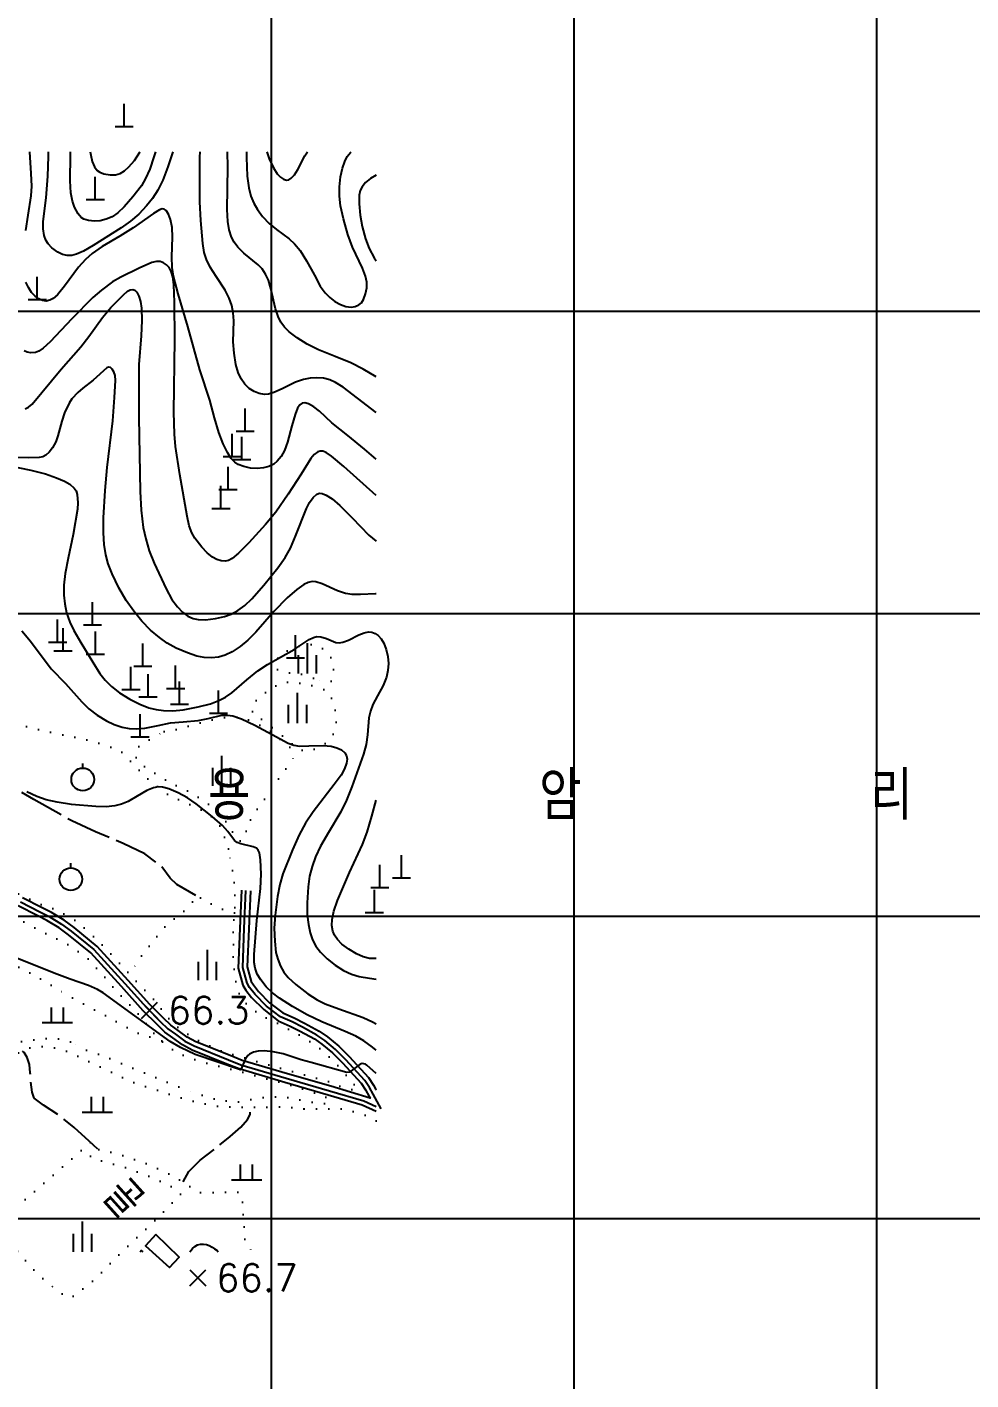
# Model space of a CAD drawing. Header units: millimetres. Extents: x -220040 to 227808, y -12027 to 459223.
# Drawn here: x 220419.4 to 220731.2, y 445146.6 to 445593.9 of the extents above; entities that cross this region are included whole.
import ezdxf
from ezdxf.enums import TextEntityAlignment as Align

# ---------------------------------------------------------------- set-up
doc = ezdxf.new("R2010")
doc.units = ezdxf.units.MM
doc.linetypes.add('15M2P5', pattern=[17.5, 15, -2.5])
doc.linetypes.add('AM4', pattern=[4, 0, -4])
for name, color, linetype in [('A0013110', 10, 'Continuous'), ('A0023210', 7, 'Continuous'), ('B0014112', 8, 'Continuous'), ('C0285311', 8, 'Continuous'), ('CV-GRID-LINE', 252, 'Continuous'), ('D0015112', 3, '15M2P5'), ('D0015211', 130, 'Continuous'), ('D0015212', 3, 'Continuous'), ('D0015213', 3, 'Continuous'), ('D0025111', 3, 'AM4'), ('F0017111', 90, 'Continuous'), ('F0017114', 210, 'Continuous'), ('F0027132', 8, 'Continuous'), ('F0027217', 8, 'Continuous'), ('H0049152', 7, 'Continuous'), ('H0049225', 7, 'Continuous')]:
    doc.layers.add(name, color=color, linetype=linetype)
doc.styles.add('NGSW', font='ROMANS.shx', dxfattribs={"bigfont": 'NGSW.shx'})

# ---------------------------------------------------------------- blocks, each defined once
blk = doc.blocks.new('D0015212')
at = {"layer": 'D0015212'}
for p, q in [((-0.077, -4.058), (-0.077, 5.942)), ((-3.077, -4.058), (-3.077, 1.942)), ((2.923, -4.058), (2.923, 1.942))]:
    blk.add_line(p, q, dxfattribs=at)
blk = doc.blocks.new('F0027217')
at = {"layer": 'F0027217'}
for p, q in [((-2.652, 2.652), (2.652, -2.652)), ((-2.652, -2.652), (2.652, 2.652))]:
    blk.add_line(p, q, dxfattribs=at)
blk = doc.blocks.new('D0015211')
at = {"layer": 'D0015211'}
for points in [[(-2, -2.5), (-2, 2.5)], [(2, -2.5), (2, 2.5)], [(-5, -2.5), (5, -2.5)]]:
    blk.add_lwpolyline(points, dxfattribs=at)
blk = doc.blocks.new('C0285311')
at = {"layer": 'C0285311'}
for p, q in [((-0.024, 0.014), (-0.024, 7.514)), ((-3.024, 0.014), (2.976, 0.014))]:
    blk.add_line(p, q, dxfattribs=at)
blk = doc.blocks.new('D0015213')
at = {"layer": 'D0015213'}
blk.add_line((0.108, 3.642), (0.108, 5.142), dxfattribs=at)
blk.add_circle((0.108, -0.108), 3.75, dxfattribs=at)

msp = doc.modelspace()

# ---------------------------------------------------------------- linework, layer by layer
at = {"layer": 'A0013110', "flags": 128}
for points in [[(220490.17, 445308.51), (220489.62, 445295.9), (220489.11, 445282.82), (220490.68, 445277.17), (220491.64, 445275.54), (220493.56, 445273.06), (220497.54, 445269.07), (220502.36, 445265.38), (220506.31, 445263.64), (220509.63, 445261.95), (220514.28, 445259.39), (220516.81, 445257.66), (220520.29, 445254.74), (220523.62, 445251.45), (220529.77, 445244.72), (220531.23, 445242.52), (220532.44, 445240.35), (220532.74, 445239.78), (220519.7, 445243.7), (220505.36, 445247.83), (220490.45, 445252.27), (220486.44, 445253.84), (220475.18, 445258.4), (220472.3, 445259.95), (220469.24, 445262.15), (220466.83, 445263.88), (220464.43, 445266.22), (220459.93, 445270.77), (220452.8, 445278.73), (220442.48, 445289.98), (220434.88, 445296.23), (220431.58, 445298.59), (220427.4, 445301.12), (220424.31, 445302.72), (220417.82, 445306.05)], [(220493.16, 445308.38), (220492.61, 445295.78), (220492.13, 445283.17), (220493.46, 445278.35), (220494.13, 445277.23), (220495.82, 445275.05), (220499.52, 445271.33), (220503.9, 445267.98), (220507.6, 445266.35), (220511.03, 445264.6), (220515.85, 445261.95), (220518.63, 445260.05), (220522.32, 445256.96), (220525.79, 445253.53), (220532.14, 445246.57), (220533.8, 445244.09), (220534.6, 445242.65), (220534.66, 445242.55)], [(220534.66, 445235.39), (220530.08, 445237.45), (220518.85, 445240.82), (220504.51, 445244.95), (220489.48, 445249.43), (220485.33, 445251.05), (220473.9, 445255.68), (220470.7, 445257.39), (220467.48, 445259.71), (220464.9, 445261.58), (220462.32, 445264.09), (220457.75, 445268.71), (220450.58, 445276.72), (220440.42, 445287.8), (220433.05, 445293.84), (220429.93, 445296.08), (220425.93, 445298.51), (220422.93, 445300.06), (220416.48, 445303.37)]]:
    msp.add_lwpolyline(points, dxfattribs=at)
at = {"layer": 'A0023210', "flags": 128}
for points in [[(220536.33, 445236.29), (220533.76, 445241.06), (220532.52, 445243.31), (220530.95, 445245.64), (220524.71, 445252.49), (220521.3, 445255.85), (220517.72, 445258.85), (220515.07, 445260.67), (220510.33, 445263.28), (220506.96, 445264.99), (220503.13, 445266.68), (220498.53, 445270.2), (220494.69, 445274.06), (220492.89, 445276.38), (220492.07, 445277.76), (220490.62, 445283), (220491.11, 445295.84), (220491.66, 445308.45)], [(220417.15, 445304.71), (220423.62, 445301.39), (220426.66, 445299.82), (220430.75, 445297.33), (220433.96, 445295.04), (220441.45, 445288.89), (220451.69, 445277.72), (220458.84, 445269.74), (220463.38, 445265.16), (220465.86, 445262.73), (220468.36, 445260.93), (220471.5, 445258.67), (220474.54, 445257.04), (220485.88, 445252.44), (220489.96, 445250.84), (220504.93, 445246.39), (220519.27, 445242.26), (220530.6, 445238.86), (220534.66, 445237.04)]]:
    msp.add_lwpolyline(points, dxfattribs=at)
at = {"layer": 'B0014112'}
msp.add_lwpolyline([(220461.9, 445194.76), (220458.48, 445190.91), (220466.43, 445183.83), (220469.57, 445187.25)], close=True, dxfattribs=at)
msp.add_lwpolyline([(220456.75, 445189), (220457.02, 445189.41), (220457.67, 445189)], dxfattribs=at)
at = {"layer": 'CV-GRID-LINE'}
for p, q in [((220500, 452500), (220500, 441000)), ((220600, 452500), (220600, 441000)), ((220700, 452500), (220700, 441000)), ((216200, 445500), (223800, 445500)), ((216200, 445400), (223800, 445400)), ((216200, 445300), (223800, 445300)), ((216200, 445200), (223800, 445200))]:
    msp.add_line(p, q, dxfattribs=at)
at = {"layer": 'D0015112', "flags": 128}
for points in [[(220475.17, 445306.78), (220468.85, 445310.39), (220466.69, 445312.53), (220463.72, 445316.43), (220458.23, 445320.52), (220451.08, 445324.01), (220441.98, 445327.83), (220434.11, 445331.47), (220421.57, 445338.58), (220413.17, 445343.6), (220404.12, 445348.36), (220395.56, 445353.15), (220388.08, 445357.33), (220382.73, 445362.3), (220379.12, 445365.51), (220375.42, 445369.24), (220373.94, 445371.83), (220372.05, 445374.46)], [(220442.79, 445222.9), (220439.9, 445225.55), (220434.88, 445230.08), (220429.72, 445234.28), (220424.76, 445237.43), (220421.7, 445239.81), (220421.05, 445241.77), (220420.52, 445245.81), (220420.43, 445248.2), (220420.18, 445250.94), (220419.41, 445253.28), (220418.38, 445254.9), (220417.85, 445255.36)], [(220470.89, 445212.11), (220472.8, 445215.52), (220476.61, 445219.33), (220481.15, 445222.82), (220486.5, 445227.07), (220489.98, 445230.2), (220492.18, 445232.71), (220493.08, 445234.38), (220493.18, 445235.92), (220493.09, 445236.8)]]:
    msp.add_lwpolyline(points, dxfattribs=at)
at = {"layer": 'D0025111', "flags": 128}
for points in [[(220513.96, 445378.67), (220511.1, 445379.79), (220507.86, 445380.34), (220505.34, 445380.5), (220503.32, 445380.88), (220501.93, 445381.56), (220501.52, 445383.82), (220502.48, 445385.95), (220504.8, 445387.52), (220508.94, 445389.2), (220510.96, 445389.74), (220513.65, 445389.84), (220516.12, 445389.12), (220518.06, 445387.62), (220519.84, 445385.24), (220520.59, 445382.33), (220520.66, 445378.97), (220519.49, 445377.21), (220517.61, 445377.49)], [(220433.71, 445258.4), (220431.01, 445259.34), (220426.99, 445259.57), (220422.58, 445259.29), (220417.86, 445258.51), (220413, 445258.27), (220410.04, 445258.7), (220407.27, 445260.63), (220406, 445263.33), (220405.65, 445265.95), (220405.2, 445269.04), (220403.05, 445271.2), (220399.64, 445271.73), (220395.96, 445271.15), (220393.51, 445269.54), (220389.82, 445265.23), (220386.17, 445259.73), (220384.47, 445255.7), (220384, 445251.24), (220386.05, 445246.97), (220389.09, 445241.97), (220391.93, 445237.46), (220392.68, 445235.54), (220391.57, 445232.05), (220390.33, 445229.17), (220388.13, 445224.97), (220386.68, 445222.7), (220384.44, 445223.46), (220380.12, 445226.52), (220374.13, 445229.1), (220359.04, 445234.62), (220340.36, 445242.32), (220336.27, 445244.15), (220331.2, 445246.28), (220325.2, 445249.22), (220320.6, 445251.55), (220315.44, 445254.97), (220311.32, 445258.84), (220307.54, 445263.93), (220305.28, 445269.28), (220304.83, 445274.7), (220305.13, 445280.81), (220305.54, 445288.65), (220306.64, 445292.96), (220307.8, 445298.37), (220309.48, 445303.64), (220310.91, 445309.74), (220311.34, 445315.67), (220311.45, 445322.96), (220311.57, 445329.56), (220311.38, 445335.64), (220309.97, 445341.22), (220307.02, 445346.73), (220303.39, 445351.63), (220300.39, 445356.26), (220300.22, 445360.06), (220301.92, 445366.86), (220304.31, 445372.59), (220306.95, 445375.9), (220310.5, 445377.12), (220316.74, 445378.42), (220326.49, 445379.63), (220332.31, 445379.69), (220338.36, 445378.95), (220344.1, 445377.07), (220350.54, 445373.59), (220355.98, 445369.26), (220361.01, 445364.14), (220365.03, 445358.17), (220369.79, 445351.91), (220376.54, 445338.26), (220380.87, 445330.9), (220386.17, 445324.11), (220392.38, 445317.43), (220398.39, 445311.69), (220404.82, 445306.83), (220409.63, 445303.32), (220417.04, 445298.72), (220425.16, 445294.38), (220432.64, 445290.78), (220439.21, 445286.14), (220444.29, 445280.64), (220448.94, 445275.2), (220454.04, 445269.78), (220457.41, 445266.23), (220461.22, 445261.3), (220465.04, 445257.51), (220468.83, 445254.81), (220473.5, 445253.01), (220479.53, 445251.07), (220485.96, 445249.55), (220491.44, 445248.2), (220497.12, 445246.52), (220504.66, 445244.62), (220511.03, 445242.63), (220516.19, 445241.02), (220519.15, 445239.56), (220519.39, 445238.45), (220518.07, 445238.07), (220515.64, 445238.09), (220505.91, 445239.96), (220500.5, 445240.29), (220495.52, 445239.81), (220489.53, 445238.58), (220486.05, 445238.72), (220480.7, 445239.65), (220473.23, 445241.97), (220443.4, 445254.23), (220439.69, 445255.28)], [(220500.11, 445362.58), (220493.8, 445367.37), (220493.9, 445370.16), (220499.84, 445375.47), (220504.58, 445377.36), (220509.27, 445376.97), (220512.65, 445376.56), (220517.82, 445374.75), (220519.63, 445373.17), (220521.71, 445366.11), (220521.03, 445360.74), (220518.2, 445357.29), (220516.19, 445356.07), (220514.85, 445355.3), (220511.89, 445354.48), (220509.19, 445355.1)], [(220485.9, 445322.22), (220484.84, 445325.24), (220483.53, 445329.11), (220483.39, 445329.45), (220480.59, 445332.8), (220475.47, 445335.9), (220469.48, 445338.51), (220465.41, 445340.49), (220459.76, 445344.95), (220455.98, 445348.6), (220451.21, 445353.89), (220447.35, 445355.77), (220440.77, 445357.87), (220431.59, 445359.86), (220423.59, 445361.51), (220415.11, 445363.72), (220409.04, 445365.44), (220400.9, 445369.5), (220395.02, 445373.17), (220388.67, 445374.86), (220383.93, 445374.81), (220376.05, 445374.73), (220369.65, 445374.3), (220365.19, 445372.7), (220363.58, 445370.99), (220364.1, 445369.28), (220365.42, 445367.92), (220368.09, 445365.48), (220371.34, 445362.4), (220374.11, 445358.63), (220376.81, 445353.56), (220379.75, 445347.96), (220383.84, 445341.47), (220392.26, 445329.54), (220396.05, 445324.11), (220399.56, 445319.87), (220408.42, 445311.42), (220410.97, 445309.98), (220423.89, 445303.9), (220429.18, 445301.96), (220434.52, 445299.13), (220438.53, 445295.86), (220443.09, 445291.62), (220446.42, 445288.16), (220452.54, 445281.6), (220456.37, 445277.41), (220461.49, 445272.13), (220465.59, 445266.7), (220469.47, 445262.94), (220474.29, 445259.69), (220479.67, 445257.13), (220484.35, 445255.07), (220509.67, 445247.85), (220514.75, 445246.46), (220518.79, 445245.35), (220522.32, 445243.84), (220525.22, 445242.85), (220527.43, 445242.61), (220528.71, 445242.73), (220527.93, 445243.72), (220526.16, 445245.94), (220524.12, 445248.08), (220521.59, 445251.1), (220518.48, 445254.24), (220514.88, 445257.21), (220510.77, 445259.93), (220506.1, 445262.43), (220500.98, 445265.11), (220497.1, 445267.04), (220492.77, 445269.89), (220489.95, 445273.15), (220488.52, 445277.02), (220487.95, 445281.1), (220487.49, 445286.01), (220487.53, 445290.17), (220487.5, 445296.53), (220487.77, 445300.19), (220488.06, 445303.73), (220488.06, 445308.14), (220487.88, 445310.41), (220487.76, 445312.7)], [(220464.62, 445361), (220467.59, 445361.36), (220472.11, 445362.59), (220475.96, 445363.77), (220482.01, 445365.24), (220486.5, 445365.88), (220490.75, 445365.69), (220494.29, 445364.11), (220499.13, 445361.63), (220503.51, 445358.14), (220506.72, 445355.36), (220507.21, 445352.01), (220500.83, 445343.05), (220495.34, 445335.24), (220492.86, 445331.28), (220491.42, 445327.13), (220490.13, 445324.73), (220488.78, 445325.08), (220487.45, 445327.48), (220485.89, 445330.16), (220482.99, 445333.9), (220478.31, 445337.88), (220472.63, 445341.26), (220466.72, 445344.04), (220461.96, 445346.94), (220457.15, 445350.12), (220455.44, 445352.17), (220455.29, 445355.19), (220456.95, 445356.71), (220457.89, 445357.34)]]:
    msp.add_lwpolyline(points, close=True, dxfattribs=at)
for points in [[(220463.85, 445258.69), (220460.94, 445259.74), (220456.99, 445260.92), (220454.04, 445262.26), (220448.63, 445265.3), (220438.29, 445270.75), (220430.76, 445274.95), (220425, 445278.6), (220415.1, 445283.99), (220409.13, 445286.84), (220400.89, 445290.09), (220392.98, 445292.98), (220385.7, 445295.9), (220381.45, 445297.68), (220376.31, 445300.46), (220371.91, 445303.67), (220368.04, 445307.97), (220364.51, 445313.43), (220359.8, 445319.68), (220354.75, 445327.2), (220349.74, 445334.71), (220345.26, 445340.67), (220341.18, 445345.5), (220337.3, 445348.64), (220333.98, 445351.06), (220331.12, 445352.35), (220327.69, 445352.6), (220323.42, 445352.46), (220318.87, 445351.64), (220315.22, 445350.39), (220310.85, 445348.74), (220306.73, 445347.11)], [(220487.85, 445301.11), (220486.42, 445301.4), (220482.46, 445302.82), (220475.17, 445306.78), (220474.25, 445304.97), (220471.3, 445301.75), (220465.26, 445296.84), (220460.86, 445291.61), (220457.66, 445287.47), (220453.27, 445280.81)], [(220534.66, 445232.27), (220530.91, 445234.24), (220524.28, 445236.32), (220518.84, 445236.29), (220513.4, 445236.24), (220510.14, 445236.22), (220507.43, 445236.58), (220505.65, 445236.9), (220500.14, 445236.86), (220497.89, 445236.84), (220494.58, 445236.81), (220489.53, 445236.76), (220483.08, 445237), (220475.44, 445238.41), (220468.35, 445240.51), (220460.14, 445243.13), (220453.78, 445245.28), (220446.13, 445248.91), (220438.45, 445252.6), (220431.36, 445255.8), (220425.86, 445256.9), (220422.08, 445256.88), (220419.89, 445256.3), (220416.62, 445254.8), (220412.81, 445254.91), (220408.95, 445256.4), (220405.37, 445258.7), (220403.35, 445260.23), (220402.3, 445262.48), (220402.45, 445264.78), (220402.78, 445266.96), (220401.76, 445268.8), (220398.75, 445268.97), (220395.39, 445267.66), (220392.04, 445264.53), (220389.63, 445259.92), (220387.41, 445253.49), (220387.43, 445250.25), (220388.88, 445246.59), (220391.73, 445242.62), (220394.41, 445238.89), (220395.22, 445236.31), (220394.54, 445231.91), (220392.78, 445227.67), (220391.6, 445223.98), (220391.34, 445220.24), (220393.27, 445215.83), (220396.88, 445210.82), (220404.9, 445201.13), (220409.46, 445196.13), (220415.55, 445189.91), (220420.61, 445183.99), (220425.85, 445178.94), (220427.68, 445177.56), (220432.34, 445173.99), (220433.45, 445173.87), (220434.95, 445174.41), (220440.99, 445179.24), (220451.29, 445189.64), (220460.85, 445198.67), (220470.15, 445207.96), (220469.76, 445208.87), (220468.76, 445209.69), (220460.41, 445213.76), (220450.98, 445217.16), (220441.22, 445219.88), (220440.6, 445220.32), (220440.12, 445220.86), (220441.98, 445222.86), (220442.39, 445222.96), (220444.95, 445222.56), (220451.54, 445220.68), (220460.38, 445217.59), (220467.12, 445214.26), (220472.56, 445211.16), (220473.56, 445210.15), (220475.67, 445208.84), (220476.57, 445208.64), (220478.92, 445208.59), (220487.82, 445208.8), (220489.22, 445208.71), (220490.15, 445208.24), (220490.41, 445207.47), (220491.37, 445192.57), (220491.74, 445191.28), (220492.21, 445190.35), (220494.34, 445189)], [(220440.31, 445225.17), (220408.48, 445197.21)]]:
    msp.add_lwpolyline(points, dxfattribs=at)
at = {"layer": 'F0017111', "flags": 128}
for points, elevation in [([(220467.52, 445552.72), (220465.9, 445547.69), (220464.23, 445543.34), (220462.56, 445539.98), (220460.83, 445537.28), (220458.86, 445534.76), (220456.29, 445532.08), (220453.55, 445529.74), (220450.49, 445527.59), (220441.16, 445521.67), (220437.99, 445519.78), (220435.75, 445518.79), (220434.12, 445518.37), (220432.63, 445518.35), (220431.1, 445518.7), (220429.49, 445519.48), (220427.58, 445520.89), (220426.3, 445522.23), (220425.55, 445523.45), (220425.03, 445524.95), (220424.67, 445527.21), (220424.67, 445529.58), (220425.66, 445537.44), (220426.25, 445544.65), (220426.44, 445551.14), (220426.44, 445552.72)], 105), ([(220461.75, 445552.72), (220461.22, 445551.01), (220459.9, 445546.93), (220458.55, 445543.85), (220457.13, 445541.47), (220454.29, 445537.77), (220451.49, 445534.46), (220449.33, 445532.48), (220447.43, 445531.21), (220445.51, 445530.35), (220443.57, 445529.87), (220441.61, 445529.73), (220439.69, 445529.91), (220438.11, 445530.38), (220437.19, 445531), (220436.2, 445532.22), (220435.07, 445534.34), (220434.35, 445536.4), (220433.88, 445539.1), (220433.66, 445543.05), (220433.73, 445551.59), (220433.74, 445552.72)], 110), ([(220440.24, 445552.72), (220440.39, 445551.59), (220440.92, 445549.49), (220441.68, 445547.76), (220442.56, 445546.54), (220443.38, 445545.93), (220444.75, 445545.4), (220446.84, 445545.01), (220448.55, 445545.07), (220450.11, 445545.51), (220451.56, 445546.35), (220453.02, 445547.66), (220454.83, 445549.79), (220456.67, 445552.51), (220456.78, 445552.72)], 115), ([(220534.66, 445466.53), (220528.53, 445471.26), (220523.8, 445474.84), (220521.28, 445476.45), (220519.41, 445477.28), (220517.35, 445477.79), (220515.14, 445477.99), (220512.88, 445477.85), (220510.65, 445477.41), (220508.03, 445476.48), (220503.68, 445474.35), (220500.91, 445473.09), (220499.14, 445472.58), (220497.78, 445472.49), (220496.05, 445472.78), (220494.35, 445473.45), (220492.79, 445474.45), (220491.37, 445475.84), (220490.12, 445477.65), (220489.15, 445479.72), (220488.38, 445482.36), (220487.77, 445486.06), (220487.51, 445489.9), (220487.64, 445496.76), (220487.48, 445499.47), (220486.98, 445501.83), (220486.14, 445504.24), (220484.77, 445506.94), (220481.83, 445511.41), (220479.82, 445514.58), (220478.62, 445517.1), (220477.91, 445519.4), (220477.39, 445522.41), (220476.73, 445529.92), (220476.43, 445536.16), (220476.48, 445550.86), (220476.56, 445552.72)], 105), ([(220534.66, 445478.28), (220530.43, 445480.81), (220526.32, 445482.87), (220521.17, 445484.99), (220515.64, 445487.22), (220511.89, 445489.12), (220508.65, 445491.15), (220505.99, 445493.2), (220504.41, 445494.75), (220503.2, 445496.39), (220502.31, 445498.22), (220501.5, 445500.78), (220499.96, 445507.43), (220499.1, 445510.19), (220498.15, 445512.25), (220497.01, 445513.97), (220495.71, 445515.35), (220491, 445519.21), (220489.05, 445521.12), (220487.79, 445522.75), (220486.9, 445524.49), (220486.16, 445526.86), (220485.7, 445529.58), (220485.47, 445533.58), (220485.66, 445547.6), (220485.62, 445552.72)], 110), ([(220491.84, 445552.72), (220491.85, 445550.82), (220492.14, 445544.57), (220492.62, 445540.73), (220493.35, 445537.98), (220494.3, 445535.68), (220495.5, 445533.56), (220497.17, 445531.32), (220499.37, 445529.01), (220501.81, 445527.02), (220505.99, 445523.94), (220507.75, 445522.28), (220509.58, 445520), (220511.73, 445516.64), (220514.29, 445511.93), (220516.26, 445508.27), (220517.85, 445506.06), (220519.39, 445504.47), (220521.09, 445503.18), (220522.92, 445502.2), (220524.74, 445501.57), (220526.4, 445501.36), (220527.82, 445501.54), (220528.98, 445502.03), (220529.88, 445502.78), (220530.57, 445503.85), (220531.23, 445505.73), (220531.58, 445507.67), (220531.57, 445509.61), (220531.14, 445511.59), (220530.15, 445514.17), (220526.93, 445521.11), (220525.36, 445525.32), (220523.87, 445530.5), (220522.93, 445534.8), (220522.58, 445537.97), (220522.6, 445541.14), (220522.95, 445544.39), (220523.55, 445547.23), (220524.33, 445549.49), (220525.16, 445551.12), (220526.21, 445552.49), (220526.48, 445552.72)], 115), ([(220498.57, 445552.72), (220499.4, 445550.36), (220500.78, 445547.34), (220502.02, 445545.37), (220503.06, 445544.26), (220504.09, 445543.59), (220505.07, 445543.33), (220505.82, 445543.44), (220506.64, 445543.93), (220507.77, 445545.1), (220508.84, 445546.78), (220511.12, 445551.35), (220511.97, 445552.72)], 120), ([(220534.66, 445544.93), (220532.82, 445543.82), (220531.22, 445542.48), (220530.04, 445541.04), (220529.46, 445539.89), (220529.14, 445538.35), (220529.11, 445535.47), (220529.44, 445531.69), (220530.1, 445527.99), (220531.19, 445523.9), (220532.41, 445520.75), (220534.07, 445517.59), (220534.66, 445516.68)], 110), ([(220534.66, 445439.01), (220524.04, 445448.6), (220519.93, 445452.04), (220518.16, 445453.25), (220517.06, 445453.69), (220516.17, 445453.75), (220515.43, 445453.5), (220514.19, 445452.56), (220513.09, 445451.32), (220509.94, 445446.08), (220505.63, 445439.5), (220501.55, 445433.53), (220498.16, 445429.47), (220492.63, 445423.41), (220489.18, 445420.02), (220487.12, 445418.25), (220485.95, 445417.59), (220484.77, 445417.32), (220483.53, 445417.39), (220482.04, 445417.86), (220480.64, 445418.66), (220478.83, 445420.12), (220477.07, 445422.01), (220474.79, 445424.97), (220473.79, 445426.72), (220472.94, 445429.03), (220472.22, 445432.22), (220469.85, 445445.96), (220468.42, 445455.27), (220468.04, 445459.36), (220467.9, 445466.6), (220468.18, 445490.62), (220468.09, 445503), (220467.86, 445508.68), (220467.51, 445511.3), (220466.99, 445513.09), (220466.3, 445514.37), (220465.46, 445515.33), (220464.42, 445516.01), (220463.36, 445516.37), (220462.08, 445516.42), (220460.58, 445516.1), (220456.37, 445514.23), (220450.3, 445511.27), (220447.63, 445509.64), (220444, 445506.96), (220441.1, 445504.48), (220434.17, 445497.5), (220426.99, 445489.87), (220424.68, 445487.77), (220423.22, 445486.73), (220422.18, 445486.36), (220420.62, 445486.26), (220419.39, 445486.41), (220418.36, 445486.86)], 95), ([(220418.75, 445467.68), (220419.82, 445468.21), (220421.05, 445469.27), (220424.24, 445473.09), (220430.66, 445480.82), (220437.11, 445488.18), (220439.74, 445491.62), (220444.31, 445497.88), (220447.08, 445501.15), (220451.18, 445505.43), (220452.55, 445506.63), (220453.44, 445507.05), (220454.29, 445507.13), (220454.92, 445506.9), (220455.6, 445506.22), (220456.26, 445504.99), (220456.83, 445503.14), (220457.15, 445501.03), (220457.29, 445496.95), (220457.11, 445491.79), (220456.29, 445482.31), (220456.34, 445464.78), (220456.7, 445440.37), (220457.09, 445434.18), (220457.78, 445428.49), (220458.57, 445424.68), (220459.76, 445420.72), (220461.38, 445416.65), (220465.29, 445408.23), (220467.25, 445404.66), (220469.02, 445402.23), (220470.71, 445400.51), (220472.52, 445399.19), (220474.24, 445398.38), (220475.95, 445398.01), (220478.34, 445397.96), (220481.62, 445398.33), (220484.55, 445398.99), (220486.84, 445399.83), (220488.97, 445400.97), (220491.31, 445402.67), (220493.67, 445404.91), (220497.6, 445409.41), (220502.22, 445415.11), (220504.61, 445418.5), (220506.39, 445421.65), (220508.11, 445425.56), (220511.72, 445434.77), (220512.72, 445436.76), (220513.93, 445438.4), (220515.16, 445439.48), (220516.01, 445439.82), (220516.87, 445439.74), (220518.21, 445439.2), (220520.21, 445437.93), (220522.74, 445435.77), (220526.76, 445431.65), (220532.29, 445425.93), (220534.66, 445423.9)], 90), ([(220534.66, 445406.52), (220534.45, 445406.54), (220529.48, 445406.27), (220526.75, 445406.31), (220524.56, 445406.67), (220521.93, 445407.55), (220516.87, 445409.83), (220514.77, 445410.47), (220513.53, 445410.57), (220512.26, 445410.31), (220510.83, 445409.63), (220508.45, 445407.97), (220505.32, 445405.17), (220500.88, 445400.7), (220494.92, 445393.91), (220492.31, 445391.22), (220489.72, 445389.08), (220487.12, 445387.37), (220484.87, 445386.27), (220482.63, 445385.59), (220480.28, 445385.32), (220477.85, 445385.46), (220475.5, 445385.95), (220472.42, 445386.99), (220468.64, 445388.61), (220465.66, 445390.24), (220463.07, 445392.07), (220460.19, 445394.56), (220457.33, 445397.5), (220454.61, 445400.78), (220452.16, 445404.32), (220449.72, 445408.55), (220447.49, 445413.11), (220446.17, 445416.5), (220445.34, 445419.45), (220444.79, 445422.83), (220444.57, 445426.7), (220444.64, 445431.61), (220445.19, 445440.72), (220445.88, 445448.3), (220447.7, 445463.7), (220448.31, 445471.41), (220448.56, 445477.06), (220448.45, 445478.68), (220448.09, 445479.91), (220447.52, 445480.82), (220446.91, 445481.34), (220446.31, 445481.49), (220445.75, 445481.2), (220441.18, 445477.16), (220437.78, 445474.57), (220436.13, 445473.14), (220434.2, 445470.95), (220433.32, 445469.57), (220431.79, 445466.32), (220430.81, 445463.61), (220429.57, 445458.8), (220428.88, 445456.77), (220427.82, 445454.84), (220426.66, 445453.33), (220425.54, 445452.33), (220424.55, 445451.8), (220423.32, 445451.57), (220419.76, 445451.45), (220416.13, 445451.61)], 85), ([(220412.61, 445449.11), (220420.61, 445447.47), (220425.41, 445446.19), (220429.14, 445444.91), (220431.77, 445443.76), (220433.45, 445442.74), (220434.91, 445441.42), (220435.61, 445440.55), (220435.92, 445439.41), (220436.13, 445436.62), (220436.01, 445434.55), (220434.57, 445426.12), (220432.93, 445418.35), (220431.97, 445413.27), (220431.55, 445409.4), (220431.51, 445406.08), (220431.81, 445403.2), (220432.45, 445400.21), (220433.45, 445397.2), (220434.77, 445394.4), (220437.12, 445390.47), (220441.06, 445383.93), (220443.39, 445380.24), (220445.19, 445377.94), (220447.23, 445375.9), (220449.87, 445373.85), (220453.33, 445371.71), (220456.68, 445370), (220459.6, 445368.87), (220462.01, 445368.25), (220464.45, 445367.93), (220467.49, 445367.9), (220470.95, 445368.23), (220475.87, 445369.16), (220479.94, 445370.2), (220482.78, 445371.23), (220484.96, 445372.37), (220487.02, 445373.8), (220491.99, 445378.12), (220495.59, 445381.06), (220498.76, 445383.2), (220503.1, 445385.64), (220507.65, 445388.17), (220512.56, 445391.41), (220513.99, 445392.13), (220515.15, 445392.41), (220516.46, 445392.35), (220518.35, 445391.79), (220521.42, 445390.46), (220522.44, 445390.33), (220523.73, 445390.53), (220525.62, 445391.21), (220528.99, 445392.99), (220530.69, 445393.66), (220532.22, 445393.92), (220533.31, 445393.83), (220534.35, 445393.44), (220535.38, 445392.71), (220536.36, 445391.64), (220537.22, 445390.26), (220538.05, 445388.18), (220538.56, 445385.85), (220538.75, 445383.48), (220538.61, 445381.23), (220538.12, 445379), (220537.06, 445376.25), (220535.17, 445372.78), (220533.62, 445369.9), (220532.82, 445367.77), (220532.33, 445365.48), (220531.83, 445359.88), (220531.38, 445356.73), (220530.54, 445353.54), (220526.65, 445342.7), (220524.91, 445338.26), (220523.05, 445334.47), (220518.96, 445327.62), (220516.32, 445323.05), (220514.68, 445319.6), (220513.54, 445316.42), (220512.71, 445313.13), (220512.21, 445309.65), (220511.9, 445304.42), (220511.95, 445300.45), (220512.31, 445297.18), (220512.92, 445294.4), (220513.7, 445292.18), (220514.82, 445290.06), (220516.36, 445288.03), (220518.54, 445285.85), (220521.16, 445283.79), (220523.92, 445282.05), (220526.6, 445280.82), (220529.05, 445280.06), (220532.53, 445279.46), (220534.66, 445279.15)], 80), ([(220534.66, 445255.7), (220533.48, 445256.69), (220530.61, 445258.76), (220528.04, 445260.26), (220524.43, 445261.85), (220516.73, 445265.01), (220511.91, 445267.32), (220507.04, 445270.07), (220502.74, 445272.82), (220500.48, 445274.56), (220498.38, 445276.61), (220496.56, 445278.86), (220495.4, 445280.81), (220494.69, 445282.75), (220494.38, 445284.62), (220494.41, 445287.31), (220495.25, 445298.58), (220496.47, 445309.16), (220496.67, 445313.86), (220496.52, 445318.57), (220496.18, 445320.86), (220495.76, 445321.83), (220495.15, 445322.42), (220494.12, 445322.86), (220490, 445323.83), (220488.78, 445324.33), (220487.93, 445325), (220485.72, 445327.9), (220483.93, 445329.9), (220480.48, 445332.95), (220475.28, 445337.08), (220472.37, 445339.06), (220469.29, 445340.71), (220466.16, 445342.01), (220464.12, 445342.58), (220462.72, 445342.68), (220461.09, 445342.38), (220458.95, 445341.5), (220455.71, 445339.6), (220452.75, 445337.89), (220450.59, 445336.98), (220448.32, 445336.4), (220445.48, 445336.11), (220442.1, 445336.18), (220434.08, 445336.91), (220429.33, 445337.6), (220425.69, 445338.47), (220422.6, 445339.54), (220419.25, 445341.1)], 70), ([(220534.66, 445286.01), (220534, 445285.91), (220532.49, 445285.97), (220530.45, 445286.51), (220528.25, 445287.49), (220525.66, 445289.01), (220523.4, 445290.73), (220521.93, 445292.23), (220520.89, 445293.73), (220520.36, 445295), (220520.05, 445296.82), (220520.14, 445298.9), (220520.71, 445301.61), (220521.97, 445305.19), (220525.94, 445314.36), (220530.2, 445323.61), (220531.75, 445327.74), (220533.23, 445333.01), (220534.66, 445338.33)], 85), ([(220534.66, 445247.94), (220531.65, 445250.7), (220531.17, 445251.01), (220530.13, 445251.27), (220529.45, 445250.98), (220525.85, 445248.37), (220524.98, 445248.31), (220513.25, 445251.53), (220509.96, 445252.44), (220503.93, 445254.42), (220500.63, 445255.13), (220497.73, 445255.44), (220495.67, 445255.33), (220494.18, 445254.96), (220492.89, 445254.32), (220492.35, 445253.84), (220491.48, 445252.61), (220490.01, 445249.29), (220489.8, 445249.19), (220489.6, 445249.21), (220474.95, 445254.21), (220470.1, 445256.5), (220466.65, 445258.55), (220444.48, 445274.62), (220442.68, 445275.68), (220439.7, 445277.07), (220433.58, 445279.15), (220428.31, 445281.11), (220414.29, 445286.78)], 65), ([(220473.13, 445189), (220474.01, 445190.1), (220474.76, 445190.79), (220475.65, 445191.28), (220476.63, 445191.55), (220477.64, 445191.57), (220478.63, 445191.38), (220479.58, 445191.03), (220480.48, 445190.57), (220481.34, 445190.02), (220482.13, 445189.38), (220482.5, 445189)], 65)]:
    msp.add_lwpolyline(points, dxfattribs=dict(at, elevation=elevation))
at = {"layer": 'F0017114', "flags": 128}
for points, elevation in [([(220419, 445526.69), (220419.72, 445531.76), (220420.73, 445538.11), (220420.92, 445541.31), (220420.76, 445545.52), (220420.27, 445552.72)], 100), ([(220534.66, 445451.02), (220530.89, 445454.41), (220525.37, 445458.9), (220520.05, 445463.08), (220516, 445466.87), (220514.14, 445468.37), (220512.32, 445469.4), (220511.13, 445469.7), (220510.24, 445469.53), (220509.54, 445468.99), (220508.76, 445467.88), (220507.9, 445465.82), (220506.87, 445462.13), (220505.46, 445456.71), (220504.4, 445453.95), (220503.29, 445451.95), (220502.01, 445450.36), (220500.87, 445449.42), (220499.27, 445448.61), (220497.44, 445448.15), (220495.36, 445447.99), (220493.15, 445448.13), (220490.99, 445448.58), (220489.14, 445449.29), (220488, 445450.05), (220486.84, 445451.3), (220485.56, 445453.31), (220484.15, 445456.17), (220482.74, 445459.91), (220481.34, 445464.75), (220479.72, 445470.54), (220476.47, 445480.57), (220472.43, 445494.91), (220469.27, 445505.7), (220467.76, 445511.55), (220467.31, 445514.46), (220467.19, 445517.93), (220467.44, 445524.4), (220467.28, 445527.66), (220466.8, 445530.28), (220466.14, 445532.04), (220465.34, 445533.22), (220464.67, 445533.67), (220464, 445533.78), (220463.08, 445533.51), (220461.09, 445532.24), (220454.47, 445527.5), (220449.98, 445524.73), (220444.2, 445521.36), (220440.9, 445519.04), (220438.68, 445517.07), (220436.38, 445514.48), (220431.79, 445508.28), (220429.46, 445505.43), (220428.02, 445504.16), (220426.93, 445503.58), (220425.67, 445503.31), (220424.48, 445503.49), (220423.24, 445504.06), (220422, 445504.98), (220420.85, 445506.21), (220419.83, 445507.76), (220418.98, 445509.63)], 100), ([(220417.6, 445394.32), (220420.53, 445390.83), (220427.29, 445381.76), (220432.1, 445376.9), (220437.43, 445370.81), (220439.81, 445368.5), (220442.54, 445366.43), (220445.58, 445364.59), (220448.17, 445363.35), (220450.79, 445362.46), (220453.06, 445362.02), (220455.42, 445361.9), (220458.32, 445362.15), (220462.7, 445363.04), (220466.72, 445363.85), (220470.9, 445364.24), (220475.92, 445364.67), (220479.18, 445365.33), (220483.71, 445366.37), (220485.61, 445366.46), (220487.39, 445366.15), (220490.17, 445365.17), (220494.63, 445363.1), (220500.38, 445360.07), (220505.58, 445357.2), (220507.46, 445356.51), (220509.38, 445356.21), (220512.5, 445356.23), (220517.16, 445356.37), (220519.8, 445356.15), (220521.76, 445355.67), (220523.29, 445354.92), (220524.33, 445354), (220524.9, 445352.99), (220525.09, 445351.87), (220524.94, 445350.56), (220524.28, 445348.69), (220523.1, 445346.56), (220520.84, 445343.46), (220513.89, 445334.45), (220511.41, 445330.74), (220509.28, 445326.85), (220507.06, 445321.92), (220503.9, 445313.98), (220502.83, 445310.4), (220502.06, 445306.48), (220501.29, 445300.32), (220501.05, 445295.96), (220501.18, 445291.69), (220501.61, 445287.98), (220502.17, 445285.7), (220503.05, 445283.48), (220504.22, 445281.49), (220505.68, 445279.71), (220508.16, 445277.41), (220512.14, 445274.27), (220515.18, 445272.33), (220517.86, 445270.99), (220522.37, 445269.31), (220530.38, 445266.43), (220533.52, 445265.02), (220534.66, 445264.37)], 75)]:
    msp.add_lwpolyline(points, dxfattribs=dict(at, elevation=elevation))

# ---------------------------------------------------------------- block references
at = {"layer": 'C0285311'}
for p, rotation in [((220451.48, 445560.99), 0.001), ((220441.93, 445536.9), 0.001), ((220491.44, 445460.26), 359.998), ((220487.16, 445451.89), 359.998), ((220490.37, 445450.88), 359.998), ((220485.79, 445441), 359.998), ((220441.02, 445396.26), 359.999), ((220429.5, 445390.57), 359.999), ((220431.27, 445387.66), 359.999), ((220441.96, 445386.53), 359.998), ((220457.66, 445382.61), 359.998), ((220453.73, 445374.88), 359.998), ((220468.48, 445375.27), 359.9969999999998), ((220459.35, 445372.49), 359.998), ((220469.74, 445370.07), 359.9969999999998), ((220482.64, 445367.06), 359.9969999999998), ((220456.72, 445359.25), 359.9969999999998)]:
    msp.add_blockref('C0285311', p, dxfattribs=dict(at, rotation=rotation))
for p in [(220422.78, 445503.78), (220483.44, 445434.75), (220508.08, 445385.38), (220535.96, 445309.37)]:
    msp.add_blockref('C0285311', p, dxfattribs=at)
at = {"layer": 'C0285311', "zscale": 0.999, "rotation": 359.9909999999999}
for p in [(220543.1, 445312.66), (220534.14, 445301.14)]:
    msp.add_blockref('C0285311', p, dxfattribs=at)
at = {"layer": 'D0015211'}
for p, rotation in [((220429.39, 445267.27), 359.9969999999998), ((220442.61, 445237.68), 359.9959999999999)]:
    msp.add_blockref('D0015211', p, dxfattribs=dict(at, rotation=rotation))
msp.add_blockref('D0015211', (220491.9, 445215.34), dxfattribs=at)
at = {"layer": 'D0015212'}
for p in [(220512.11, 445384.27), (220508.83, 445367.86)]:
    msp.add_blockref('D0015212', p, dxfattribs=at)
for p, rotation in [((220483.79, 445347.07), 359.9959999999999), ((220479.06, 445282.91), 359.994), ((220437.79, 445193.02), 359.9959999999999)]:
    msp.add_blockref('D0015212', p, dxfattribs=dict(at, rotation=rotation))
at = {"layer": 'D0015213', "rotation": 359.998}
for p in [(220437.65, 445345.29), (220433.73, 445312.3)]:
    msp.add_blockref('D0015213', p, dxfattribs=at)
at = {"layer": 'F0027217'}
for p in [(220459.85, 445268.83, 66.29), (220475.79, 445180.35, 66.66)]:
    msp.add_blockref('F0027217', p, dxfattribs=at)

# ---------------------------------------------------------------- texts
at = {"layer": 'F0027132', "style": 'NGSW'}
for s, p in [('66.3', (220465.85, 445264.33)), ('66.7', (220481.79, 445175.85))]:
    msp.add_text(s, height=9, dxfattribs=at).set_placement(p)
at = {"layer": 'H0049152', "style": 'NGSW'}
msp.add_text('안      양      골', height=12, rotation=312, dxfattribs=at).set_placement((220450.2, 445198.74), align=Align.RIGHT)
at = {"layer": 'H0049225', "style": 'NGSW'}
msp.add_text('용        암        리', height=16, dxfattribs=at).set_placement((220479.19, 445331.81))

doc.saveas('drawing.dxf')
